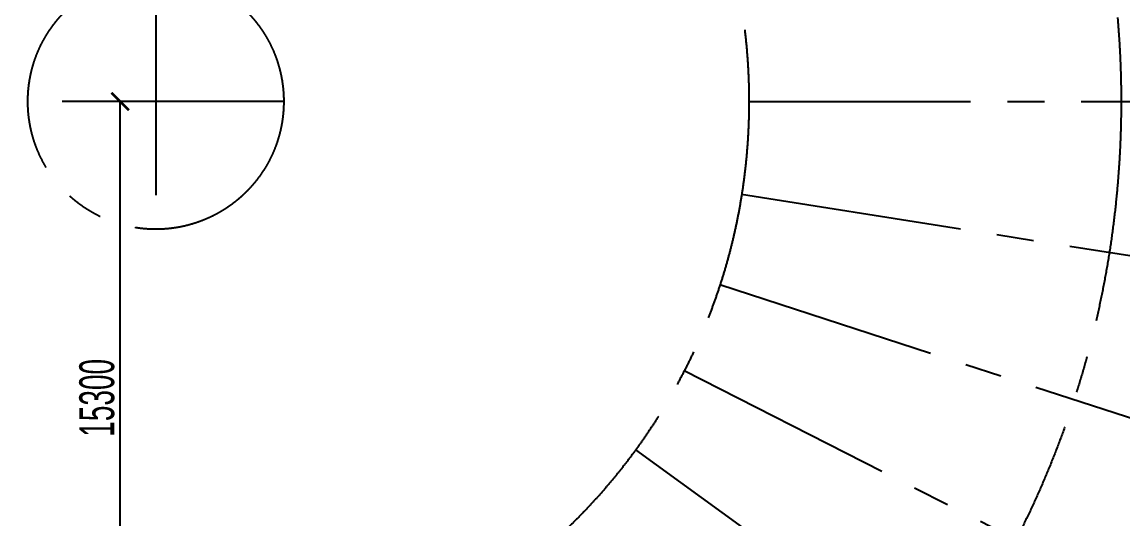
# Model space of a CAD drawing. Extents: x 104132 to 3338343, y -1228862 to 1409848.
# Drawn here: x 1757537 to 1785936, y 79715 to 92544 of the extents above; entities that cross this region are included whole.
import ezdxf

# ---------------------------------------------------------------- set-up
doc = ezdxf.new("R2010")
doc.units = 0
doc.linetypes.add('CENTER', pattern=[50.8, 31.75, -6.35, 6.35, -6.35])
doc.linetypes.add('CENTER2', pattern=[28.575, 19.05, -3.175, 3.175, -3.175])
doc.layers.get('0').update_dxf_attribs({"color": 8})
doc.layers.get('Defpoints').update_dxf_attribs({"color": 8})
for name, color, linetype in [('#幕墙线-平面', 8, 'Continuous'), ('#标注', 8, 'Continuous'), ('#轴线', 8, 'CENTER2'), ('A-ROOF-DRAN', 8, 'Continuous'), ('DOTE', 8, 'CENTER'), ('IEL-FINE', 8, 'Continuous'), ('分水线', 8, 'Continuous'), ('女儿墙', 8, 'Continuous'), ('落水口', 8, 'Continuous')]:
    doc.layers.add(name, color=color, linetype=linetype)
doc.styles.add('JHZX', font='jrs.shx', dxfattribs={"width": 0.6, "bigfont": 'jhz.shx'})
doc.dimstyles.new('JZBZ-300', dxfattribs={"dimscale": 300, "dimtxt": 3, "dimasz": 1.5, "dimexe": 1, "dimexo": 1, "dimgap": 0.5, "dimtad": 1, "dimdec": 0, "dimdsep": 46, "dimtxsty": 'JHZX', "dimblk1": 'ARCHTICK', "dimblk2": 'ARCHTICK', "dimsah": 1, "dimcen": 0, "dimclrd": 1, "dimclre": 1, "dimclrt": 2, "dimadec": 3, "dimazin": 2, "dimtfac": 1, "dimtdec": 0, "dimtix": 1, "dimtmove": 0, "dimatfit": 3, "dimfxl": 1, "dimtolj": 1, "dimlwd": -1, "dimlwe": -1, "dimarcsym": 1})

# ---------------------------------------------------------------- blocks, each defined once
blk = doc.blocks.new('_ARCHTICK')
at = {"color": 0, "linetype": 'ByBlock', "const_width": 0.15}
blk.add_lwpolyline([(-0.5, -0.5), (0.5, 0.5)], dxfattribs=at)
blk = doc.blocks.new('*D52')
at = {"layer": '#标注', "color": 1, "ltscale": 300, "transparency": 16777216}
for p, q in [((571168, -147346), (570251, -147346)), ((570551, -162646), (570551, -147346)), ((571168, -162646), (570251, -162646))]:
    blk.add_line(p, q, dxfattribs=at)
at = {"layer": 'Defpoints', "color": 0, "ltscale": 300, "transparency": 16777216}
for p in [(570551, -147346), (571468, -147346), (571468, -162646)]:
    blk.add_point(p, dxfattribs=at)
at = {"layer": '#标注', "color": 1, "ltscale": 300, "transparency": 16777216, "xscale": 450, "yscale": 450, "zscale": 450}
for p, rotation in [((570551, -147346), 90), ((570551, -162646), 270)]:
    blk.add_blockref('_ARCHTICK', p, dxfattribs=dict(at, rotation=rotation))
at = {"layer": '#标注', "color": 2, "ltscale": 300, "transparency": 16777216, "insert": (569951, -154996), "char_height": 900, "attachment_point": 5, "rotation": 90, "style": 'JHZX'}
blk.add_mtext('\\A1;15300', dxfattribs=at)
blk = doc.blocks.new('*D53')
at = {"layer": '#标注', "color": 1, "ltscale": 300, "transparency": 16777216}
for p, q in [((560830, -214509), (560048, -219447)), ((571468, -215346), (571468, -220346))]:
    blk.add_line(p, q, dxfattribs=at)
blk.add_arc((571468, -147346), 72700, 261, 270, dxfattribs=at)
at = {"layer": 'Defpoints', "color": 0, "ltscale": 300, "transparency": 16777216}
for p in [(571468, -147346), (560877, -214212), (571468, -215046), (563869, -219648)]:
    blk.add_point(p, dxfattribs=at)
at = {"layer": '#标注', "color": 1, "ltscale": 300, "transparency": 16777216, "xscale": 450, "yscale": 450, "zscale": 450}
for p, rotation in [((560095, -219151), 171.0000000000014), ((571468, -220046), 1.598721155460225e-12)]:
    blk.add_blockref('_ARCHTICK', p, dxfattribs=dict(at, rotation=rotation))
at = {"layer": '#标注', "color": 2, "ltscale": 300, "transparency": 16777216, "insert": (565811, -219224), "char_height": 900, "attachment_point": 5, "rotation": 355.5, "style": 'JHZX'}
blk.add_mtext('\\A1;9°', dxfattribs=at)
blk = doc.blocks.new('*D54')
at = {"layer": '#标注', "color": 1, "ltscale": 300, "transparency": 16777216}
for p, q in [((582105, -214509), (582888, -219447)), ((571468, -215346), (571468, -220346))]:
    blk.add_line(p, q, dxfattribs=at)
blk.add_arc((571468, -147346), 72700, 270, 279, dxfattribs=at)
at = {"layer": 'Defpoints', "color": 0, "ltscale": 300, "transparency": 16777216}
for p in [(571468, -147346), (582058, -214212), (571468, -215046), (575273, -219946)]:
    blk.add_point(p, dxfattribs=at)
at = {"layer": '#标注', "color": 1, "ltscale": 300, "transparency": 16777216, "xscale": 450, "yscale": 450, "zscale": 450}
for p, rotation in [((582841, -219151), 8.999999999999728), ((571468, -220046), 179.9999999999998)]:
    blk.add_blockref('_ARCHTICK', p, dxfattribs=dict(at, rotation=rotation))
at = {"layer": '#标注', "color": 2, "ltscale": 300, "transparency": 16777216, "insert": (577125, -219224), "char_height": 900, "attachment_point": 5, "rotation": 4.5, "style": 'JHZX'}
blk.add_mtext('\\A1;9°', dxfattribs=at)
blk = doc.blocks.new('*D55')
at = {"layer": '#标注', "color": 1, "ltscale": 300, "transparency": 16777216}
for p, q in [((592481, -212018), (594026, -216773)), ((582105, -214509), (582888, -219447))]:
    blk.add_line(p, q, dxfattribs=at)
blk.add_arc((571468, -147346), 72700, 279, 288, dxfattribs=at)
at = {"layer": 'Defpoints', "color": 0, "ltscale": 300, "transparency": 16777216}
for p in [(571468, -147346), (592388, -211732), (582058, -214212), (586583, -218457)]:
    blk.add_point(p, dxfattribs=at)
at = {"layer": '#标注', "color": 1, "ltscale": 300, "transparency": 16777216, "xscale": 450, "yscale": 450, "zscale": 450}
for p, rotation in [((593933, -216488), 17.99999999999962), ((582841, -219151), 188.9999999999996)]:
    blk.add_blockref('_ARCHTICK', p, dxfattribs=dict(at, rotation=rotation))
at = {"layer": '#标注', "color": 2, "ltscale": 300, "transparency": 16777216, "insert": (588299, -217454), "char_height": 900, "attachment_point": 5, "rotation": 13.5, "style": 'JHZX'}
blk.add_mtext('\\A1;9°', dxfattribs=at)
blk = doc.blocks.new('*D56')
at = {"layer": '#标注', "color": 1, "ltscale": 300, "transparency": 16777216}
for p, q in [((602339, -207934), (604609, -212389)), ((592481, -212018), (594026, -216773))]:
    blk.add_line(p, q, dxfattribs=at)
blk.add_arc((571468, -147346), 72700, 288, 297, dxfattribs=at)
at = {"layer": 'Defpoints', "color": 0, "ltscale": 300, "transparency": 16777216}
for p in [(571468, -147346), (602203, -207667), (592388, -211732), (597521, -215217)]:
    blk.add_point(p, dxfattribs=at)
at = {"layer": '#标注', "color": 1, "ltscale": 300, "transparency": 16777216, "xscale": 450, "yscale": 450, "zscale": 450}
for p, rotation in [((604473, -212122), 27.00000000000006), ((593933, -216488), 198.0000000000004)]:
    blk.add_blockref('_ARCHTICK', p, dxfattribs=dict(at, rotation=rotation))
at = {"layer": '#标注', "color": 2, "ltscale": 300, "transparency": 16777216, "insert": (599059, -213958), "char_height": 900, "attachment_point": 5, "rotation": 22.5, "style": 'JHZX'}
blk.add_mtext('\\A1;9°', dxfattribs=at)
blk = doc.blocks.new('*D8')
at = {"layer": '#标注', "color": 1, "ltscale": 300, "transparency": 16777216}
for p, q in [((611437, -202359), (614376, -206404)), ((602339, -207934), (604609, -212389))]:
    blk.add_line(p, q, dxfattribs=at)
blk.add_arc((571468, -147346), 72700, 297, 306, dxfattribs=at)
at = {"layer": 'Defpoints', "color": 0, "ltscale": 300, "transparency": 16777216}
for p in [(571468, -147346), (611261, -202116), (602203, -207667), (607818, -210306)]:
    blk.add_point(p, dxfattribs=at)
at = {"layer": '#标注', "color": 1, "ltscale": 300, "transparency": 16777216, "xscale": 450, "yscale": 450, "zscale": 450}
for p, rotation in [((614200, -206161), 36.00000000000011), ((604473, -212122), 206.9999999999999)]:
    blk.add_blockref('_ARCHTICK', p, dxfattribs=dict(at, rotation=rotation))
at = {"layer": '#标注', "color": 2, "ltscale": 300, "transparency": 16777216, "insert": (609140, -208821), "char_height": 900, "attachment_point": 5, "rotation": 31.5, "style": 'JHZX'}
blk.add_mtext('\\A1;9°', dxfattribs=at)
blk = doc.blocks.new('*D9')
at = {"layer": '#标注', "color": 1, "ltscale": 300, "transparency": 16777216}
for p, q in [((619551, -195429), (623087, -198965)), ((611437, -202359), (614376, -206404))]:
    blk.add_line(p, q, dxfattribs=at)
blk.add_arc((571468, -147346), 72700, 306, 315, dxfattribs=at)
at = {"layer": 'Defpoints', "color": 0, "ltscale": 300, "transparency": 16777216}
for p in [(571468, -147346), (619339, -195217), (611261, -202116), (617219, -203844)]:
    blk.add_point(p, dxfattribs=at)
at = {"layer": '#标注', "color": 1, "ltscale": 300, "transparency": 16777216, "xscale": 450, "yscale": 450, "zscale": 450}
for p, rotation in [((622875, -198753), 45.0000000000004), ((614200, -206161), 216.0000000000004)]:
    blk.add_blockref('_ARCHTICK', p, dxfattribs=dict(at, rotation=rotation))
at = {"layer": '#标注', "color": 2, "ltscale": 300, "transparency": 16777216, "insert": (618293, -202171), "char_height": 900, "attachment_point": 5, "rotation": 40.5, "style": 'JHZX'}
blk.add_mtext('\\A1;9°', dxfattribs=at)
blk = doc.blocks.new('*D10')
at = {"layer": '#标注', "color": 1, "ltscale": 300, "transparency": 16777216}
for p, q in [((626481, -187315), (630526, -190254)), ((619551, -195429), (623087, -198965))]:
    blk.add_line(p, q, dxfattribs=at)
blk.add_arc((571468, -147346), 72700, 315, 324, dxfattribs=at)
at = {"layer": 'Defpoints', "color": 0, "ltscale": 300, "transparency": 16777216}
for p in [(571468, -147346), (626238, -187139), (619339, -195217), (625494, -195992)]:
    blk.add_point(p, dxfattribs=at)
at = {"layer": '#标注', "color": 1, "ltscale": 300, "transparency": 16777216, "xscale": 450, "yscale": 450, "zscale": 450}
for p, rotation in [((630283, -190078), 53.99999999999972), ((622875, -198753), 224.9999999999996)]:
    blk.add_blockref('_ARCHTICK', p, dxfattribs=dict(at, rotation=rotation))
at = {"layer": '#标注', "color": 2, "ltscale": 300, "transparency": 16777216, "insert": (626293, -194171), "char_height": 900, "attachment_point": 5, "rotation": 49.5, "style": 'JHZX'}
blk.add_mtext('\\A1;9°', dxfattribs=at)
blk = doc.blocks.new('*D11')
at = {"layer": '#标注', "color": 1, "ltscale": 300, "transparency": 16777216}
for p, q in [((632056, -178217), (636511, -180487)), ((626481, -187315), (630526, -190254))]:
    blk.add_line(p, q, dxfattribs=at)
blk.add_arc((571468, -147346), 72700, 324, 333, dxfattribs=at)
at = {"layer": 'Defpoints', "color": 0, "ltscale": 300, "transparency": 16777216}
for p in [(571468, -147346), (631789, -178081), (626238, -187139), (632439, -186941)]:
    blk.add_point(p, dxfattribs=at)
at = {"layer": '#标注', "color": 1, "ltscale": 300, "transparency": 16777216, "xscale": 450, "yscale": 450, "zscale": 450}
for p, rotation in [((636244, -180351), 63.00000000000026), ((630283, -190078), 234.0000000000001)]:
    blk.add_blockref('_ARCHTICK', p, dxfattribs=dict(at, rotation=rotation))
at = {"layer": '#标注', "color": 2, "ltscale": 300, "transparency": 16777216, "insert": (632943, -185018), "char_height": 900, "attachment_point": 5, "rotation": 58.5, "style": 'JHZX'}
blk.add_mtext('\\A1;9°', dxfattribs=at)
blk = doc.blocks.new('*D12')
at = {"layer": '#标注', "color": 1, "ltscale": 300, "transparency": 16777216}
for p, q in [((636140, -168359), (640895, -169904)), ((632056, -178217), (636511, -180487))]:
    blk.add_line(p, q, dxfattribs=at)
blk.add_arc((571468, -147346), 72700, 333, 342, dxfattribs=at)
at = {"layer": 'Defpoints', "color": 0, "ltscale": 300, "transparency": 16777216}
for p in [(571468, -147346), (635854, -168266), (637883, -176916), (631789, -178081)]:
    blk.add_point(p, dxfattribs=at)
at = {"layer": '#标注', "color": 1, "ltscale": 300, "transparency": 16777216, "xscale": 450, "yscale": 450, "zscale": 450}
for p, rotation in [((640610, -169811), 72.00000000000054), ((636244, -180351), 243.0000000000004)]:
    blk.add_blockref('_ARCHTICK', p, dxfattribs=dict(at, rotation=rotation))
at = {"layer": '#标注', "color": 2, "ltscale": 300, "transparency": 16777216, "insert": (638080, -174937), "char_height": 900, "attachment_point": 5, "rotation": 67.5, "style": 'JHZX'}
blk.add_mtext('\\A1;9°', dxfattribs=at)
blk = doc.blocks.new('*D13')
at = {"layer": '#标注', "color": 1, "ltscale": 300, "transparency": 16777216}
for p, q in [((638631, -157983), (643569, -158766)), ((636140, -168359), (640895, -169904))]:
    blk.add_line(p, q, dxfattribs=at)
blk.add_arc((571468, -147346), 72700, 342, 351, dxfattribs=at)
at = {"layer": 'Defpoints', "color": 0, "ltscale": 300, "transparency": 16777216}
for p in [(571468, -147346), (638334, -157937), (641691, -166162), (635854, -168266)]:
    blk.add_point(p, dxfattribs=at)
at = {"layer": '#标注', "color": 1, "ltscale": 300, "transparency": 16777216, "xscale": 450, "yscale": 450, "zscale": 450}
for p, rotation in [((643273, -158719), 81.00000000000004), ((640610, -169811), 252.0000000000002)]:
    blk.add_blockref('_ARCHTICK', p, dxfattribs=dict(at, rotation=rotation))
at = {"layer": '#标注', "color": 2, "ltscale": 300, "transparency": 16777216, "insert": (641576, -164177), "char_height": 900, "attachment_point": 5, "rotation": 76.5, "style": 'JHZX'}
blk.add_mtext('\\A1;9°', dxfattribs=at)
blk = doc.blocks.new('*D14')
at = {"layer": '#标注', "color": 1, "ltscale": 300, "transparency": 16777216}
for p, q in [((639468, -147346), (644468, -147346)), ((638631, -157983), (643569, -158766))]:
    blk.add_line(p, q, dxfattribs=at)
blk.add_arc((571468, -147346), 72700, 351, 0, dxfattribs=at)
at = {"layer": 'Defpoints', "color": 0, "ltscale": 300, "transparency": 16777216}
for p in [(571468, -147346), (639168, -147346), (643770, -154945), (638334, -157937)]:
    blk.add_point(p, dxfattribs=at)
at = {"layer": '#标注', "color": 1, "ltscale": 300, "transparency": 16777216, "xscale": 450, "yscale": 450, "zscale": 450}
for p, rotation in [((644168, -147346), 90), ((643273, -158719), 261.0000000000002)]:
    blk.add_blockref('_ARCHTICK', p, dxfattribs=dict(at, rotation=rotation))
at = {"layer": '#标注', "color": 2, "ltscale": 300, "transparency": 16777216, "insert": (643346, -153003), "char_height": 900, "attachment_point": 5, "rotation": 85.5, "style": 'JHZX'}
blk.add_mtext('\\A1;9°', dxfattribs=at)
blk = doc.blocks.new('*D15')
at = {"layer": '#标注', "color": 1, "ltscale": 300, "transparency": 16777216}
for p, q in [((638631, -136708), (643569, -135926)), ((639468, -147346), (644468, -147346))]:
    blk.add_line(p, q, dxfattribs=at)
blk.add_arc((571468, -147346), 72700, 360, 9, dxfattribs=at)
at = {"layer": 'Defpoints', "color": 0, "ltscale": 300, "transparency": 16777216}
for p in [(638334, -136755), (644068, -143541), (571468, -147346), (639168, -147346)]:
    blk.add_point(p, dxfattribs=at)
at = {"layer": '#标注', "color": 1, "ltscale": 300, "transparency": 16777216, "xscale": 450, "yscale": 450, "zscale": 450}
for p, rotation in [((643273, -135973), 99.00000000000026), ((644168, -147346), 269.9999999999998)]:
    blk.add_blockref('_ARCHTICK', p, dxfattribs=dict(at, rotation=rotation))
at = {"layer": '#标注', "color": 2, "ltscale": 300, "transparency": 16777216, "insert": (644542, -141595), "char_height": 900, "attachment_point": 5, "rotation": 274.5, "style": 'JHZX'}
blk.add_mtext('\\A1;9°', dxfattribs=at)
blk = doc.blocks.new('*D16')
at = {"layer": '#标注', "color": 1, "ltscale": 300, "transparency": 16777216}
for p, q in [((636140, -126333), (640895, -124788)), ((638631, -136708), (643569, -135926))]:
    blk.add_line(p, q, dxfattribs=at)
blk.add_arc((571468, -147346), 72700, 9, 18, dxfattribs=at)
at = {"layer": 'Defpoints', "color": 0, "ltscale": 300, "transparency": 16777216}
for p in [(635854, -126425), (642579, -132231), (638334, -136755), (571468, -147346)]:
    blk.add_point(p, dxfattribs=at)
at = {"layer": '#标注', "color": 1, "ltscale": 300, "transparency": 16777216, "xscale": 450, "yscale": 450, "zscale": 450}
for p, rotation in [((640610, -124880), 108.0000000000008), ((643273, -135973), 279.0000000000009)]:
    blk.add_blockref('_ARCHTICK', p, dxfattribs=dict(at, rotation=rotation))
at = {"layer": '#标注', "color": 2, "ltscale": 300, "transparency": 16777216, "insert": (642743, -130234), "char_height": 900, "attachment_point": 5, "rotation": 283.5, "style": 'JHZX'}
blk.add_mtext('\\A1;9°', dxfattribs=at)
blk = doc.blocks.new('*D17')
at = {"layer": '#标注', "color": 1, "ltscale": 300, "transparency": 16777216}
for p, q in [((632056, -116475), (636511, -114205)), ((636140, -126333), (640895, -124788))]:
    blk.add_line(p, q, dxfattribs=at)
blk.add_arc((571468, -147346), 72700, 18, 27, dxfattribs=at)
at = {"layer": 'Defpoints', "color": 0, "ltscale": 300, "transparency": 16777216}
for p in [(631789, -116611), (639339, -121293), (635854, -126425), (571468, -147346)]:
    blk.add_point(p, dxfattribs=at)
at = {"layer": '#标注', "color": 1, "ltscale": 300, "transparency": 16777216, "xscale": 450, "yscale": 450, "zscale": 450}
for p, rotation in [((636244, -114341), 117.0000000000009), ((640610, -124880), 288.0000000000002)]:
    blk.add_blockref('_ARCHTICK', p, dxfattribs=dict(at, rotation=rotation))
at = {"layer": '#标注', "color": 2, "ltscale": 300, "transparency": 16777216, "insert": (639188, -119295), "char_height": 900, "attachment_point": 5, "rotation": 292.5, "style": 'JHZX'}
blk.add_mtext('\\A1;9°', dxfattribs=at)
blk = doc.blocks.new('*D18')
at = {"layer": '#标注', "color": 1, "ltscale": 300, "transparency": 16777216}
for p, q in [((626481, -107376), (630526, -104438)), ((632056, -116475), (636511, -114205))]:
    blk.add_line(p, q, dxfattribs=at)
blk.add_arc((571468, -147346), 72700, 27, 36, dxfattribs=at)
at = {"layer": 'Defpoints', "color": 0, "ltscale": 300, "transparency": 16777216}
for p in [(626238, -107553), (634428, -110996), (631789, -116611), (571468, -147346)]:
    blk.add_point(p, dxfattribs=at)
at = {"layer": '#标注', "color": 1, "ltscale": 300, "transparency": 16777216, "xscale": 450, "yscale": 450, "zscale": 450}
for p, rotation in [((630283, -104614), 126.000000000001), ((636244, -114341), 297.0000000000011)]:
    blk.add_blockref('_ARCHTICK', p, dxfattribs=dict(at, rotation=rotation))
at = {"layer": '#标注', "color": 2, "ltscale": 300, "transparency": 16777216, "insert": (633966, -109047), "char_height": 900, "attachment_point": 5, "rotation": 301.5, "style": 'JHZX'}
blk.add_mtext('\\A1;9°', dxfattribs=at)
blk = doc.blocks.new('*D19')
at = {"layer": '#标注', "color": 1, "ltscale": 300, "transparency": 16777216}
for p, q in [((619551, -99263), (623087, -95727)), ((626481, -107376), (630526, -104438))]:
    blk.add_line(p, q, dxfattribs=at)
blk.add_arc((571468, -147346), 72700, 36, 45, dxfattribs=at)
at = {"layer": 'Defpoints', "color": 0, "ltscale": 300, "transparency": 16777216}
for p in [(619339, -99475), (627966, -101594), (626238, -107553), (571468, -147346)]:
    blk.add_point(p, dxfattribs=at)
at = {"layer": '#标注', "color": 1, "ltscale": 300, "transparency": 16777216, "xscale": 450, "yscale": 450, "zscale": 450}
for p, rotation in [((622875, -95939), 135.0000000000003), ((630283, -104614), 306.0000000000009)]:
    blk.add_blockref('_ARCHTICK', p, dxfattribs=dict(at, rotation=rotation))
at = {"layer": '#标注', "color": 2, "ltscale": 300, "transparency": 16777216, "insert": (627206, -99741), "char_height": 900, "attachment_point": 5, "rotation": 310.5, "style": 'JHZX'}
blk.add_mtext('\\A1;9°', dxfattribs=at)
blk = doc.blocks.new('*D20')
at = {"layer": '#标注', "color": 1, "ltscale": 300, "transparency": 16777216}
for p, q in [((611437, -92333), (614376, -88288)), ((619551, -99263), (623087, -95727))]:
    blk.add_line(p, q, dxfattribs=at)
blk.add_arc((571468, -147346), 72700, 45, 54, dxfattribs=at)
at = {"layer": 'Defpoints', "color": 0, "ltscale": 300, "transparency": 16777216}
for p in [(611261, -92575), (620114, -93319), (619339, -99475), (571468, -147346)]:
    blk.add_point(p, dxfattribs=at)
at = {"layer": '#标注', "color": 1, "ltscale": 300, "transparency": 16777216, "xscale": 450, "yscale": 450, "zscale": 450}
for p, rotation in [((614200, -88530), 144.0000000000002), ((622875, -95939), 315.0000000000001)]:
    blk.add_blockref('_ARCHTICK', p, dxfattribs=dict(at, rotation=rotation))
at = {"layer": '#标注', "color": 2, "ltscale": 300, "transparency": 16777216, "insert": (619072, -91608), "char_height": 900, "attachment_point": 5, "rotation": 319.5, "style": 'JHZX'}
blk.add_mtext('\\A1;9°', dxfattribs=at)
blk = doc.blocks.new('*D21')
at = {"layer": '#标注', "color": 1, "ltscale": 300, "transparency": 16777216}
for p, q in [((602339, -86757), (604609, -82302)), ((611437, -92333), (614376, -88288))]:
    blk.add_line(p, q, dxfattribs=at)
blk.add_arc((571468, -147346), 72700, 54, 63, dxfattribs=at)
at = {"layer": 'Defpoints', "color": 0, "ltscale": 300, "transparency": 16777216}
for p in [(611063, -86375), (602203, -87025), (611261, -92575), (571468, -147346)]:
    blk.add_point(p, dxfattribs=at)
at = {"layer": '#标注', "color": 1, "ltscale": 300, "transparency": 16777216, "xscale": 450, "yscale": 450, "zscale": 450}
for p, rotation in [((604473, -82570), 153.000000000001), ((614200, -88530), 324.0000000000002)]:
    blk.add_blockref('_ARCHTICK', p, dxfattribs=dict(at, rotation=rotation))
at = {"layer": '#标注', "color": 2, "ltscale": 300, "transparency": 16777216, "insert": (609767, -84847), "char_height": 900, "attachment_point": 5, "rotation": 328.5, "style": 'JHZX'}
blk.add_mtext('\\A1;9°', dxfattribs=at)
blk = doc.blocks.new('*D22')
at = {"layer": '#标注', "color": 1, "ltscale": 300, "transparency": 16777216}
for p, q in [((592481, -82674), (594026, -77919)), ((602339, -86757), (604609, -82302))]:
    blk.add_line(p, q, dxfattribs=at)
blk.add_arc((571468, -147346), 72700, 63, 72, dxfattribs=at)
at = {"layer": 'Defpoints', "color": 0, "ltscale": 300, "transparency": 16777216}
for p in [(601038, -80931), (592388, -82959), (602203, -87025), (571468, -147346)]:
    blk.add_point(p, dxfattribs=at)
at = {"layer": '#标注', "color": 1, "ltscale": 300, "transparency": 16777216, "xscale": 450, "yscale": 450, "zscale": 450}
for p, rotation in [((593933, -78204), 162.0000000000006), ((604473, -82570), 333.0000000000013)]:
    blk.add_blockref('_ARCHTICK', p, dxfattribs=dict(at, rotation=rotation))
at = {"layer": '#标注', "color": 2, "ltscale": 300, "transparency": 16777216, "insert": (599519, -79626), "char_height": 900, "attachment_point": 5, "rotation": 337.5, "style": 'JHZX'}
blk.add_mtext('\\A1;9°', dxfattribs=at)
blk = doc.blocks.new('*D23')
at = {"layer": '#标注', "color": 1, "ltscale": 300, "transparency": 16777216}
for p, q in [((582105, -80183), (582888, -75245)), ((592481, -82674), (594026, -77919))]:
    blk.add_line(p, q, dxfattribs=at)
blk.add_arc((571468, -147346), 72700, 72, 81, dxfattribs=at)
at = {"layer": 'Defpoints', "color": 0, "ltscale": 300, "transparency": 16777216}
for p in [(590284, -77123), (582058, -80479), (592388, -82959), (571468, -147346)]:
    blk.add_point(p, dxfattribs=at)
at = {"layer": '#标注', "color": 1, "ltscale": 300, "transparency": 16777216, "xscale": 450, "yscale": 450, "zscale": 450}
for p, rotation in [((582841, -75541), 171.0000000000014), ((593933, -78204), 342.0000000000006)]:
    blk.add_blockref('_ARCHTICK', p, dxfattribs=dict(at, rotation=rotation))
at = {"layer": '#标注', "color": 2, "ltscale": 300, "transparency": 16777216, "insert": (588579, -76071), "char_height": 900, "attachment_point": 5, "rotation": 346.5, "style": 'JHZX'}
blk.add_mtext('\\A1;9°', dxfattribs=at)
blk = doc.blocks.new('*D24')
at = {"layer": '#标注', "color": 1, "ltscale": 300, "transparency": 16777216}
for p, q in [((571468, -79346), (571468, -74346)), ((582105, -80183), (582888, -75245))]:
    blk.add_line(p, q, dxfattribs=at)
blk.add_arc((571468, -147346), 72700, 81, 90, dxfattribs=at)
at = {"layer": 'Defpoints', "color": 0, "ltscale": 300, "transparency": 16777216}
for p in [(579067, -75044), (571468, -79646), (582058, -80479), (571468, -147346)]:
    blk.add_point(p, dxfattribs=at)
at = {"layer": '#标注', "color": 1, "ltscale": 300, "transparency": 16777216, "xscale": 450, "yscale": 450, "zscale": 450}
for p, rotation in [((571468, -74646), 180.0000000000006), ((582841, -75541), 351.0000000000015)]:
    blk.add_blockref('_ARCHTICK', p, dxfattribs=dict(at, rotation=rotation))
at = {"layer": '#标注', "color": 2, "ltscale": 300, "transparency": 16777216, "insert": (577219, -74272), "char_height": 900, "attachment_point": 5, "rotation": 355.5, "style": 'JHZX'}
blk.add_mtext('\\A1;9°', dxfattribs=at)
blk = doc.blocks.new('*D25')
at = {"layer": '#标注', "color": 1, "ltscale": 300, "transparency": 16777216}
for p, q in [((571468, -79346), (571468, -74346)), ((560830, -80183), (560048, -75245))]:
    blk.add_line(p, q, dxfattribs=at)
blk.add_arc((571468, -147346), 72700, 90, 99, dxfattribs=at)
at = {"layer": 'Defpoints', "color": 0, "ltscale": 300, "transparency": 16777216}
for p in [(567663, -74746), (571468, -79646), (560877, -80479), (571468, -147346)]:
    blk.add_point(p, dxfattribs=at)
at = {"layer": '#标注', "color": 1, "ltscale": 300, "transparency": 16777216, "xscale": 450, "yscale": 450, "zscale": 450}
blk.add_blockref('_ARCHTICK', (571468, -74646), dxfattribs=at)
at = {"layer": '#标注', "color": 1, "ltscale": 300, "transparency": 16777216, "xscale": 450, "yscale": 450, "zscale": 450, "rotation": 189}
blk.add_blockref('_ARCHTICK', (560095, -75541), dxfattribs=at)
at = {"layer": '#标注', "color": 2, "ltscale": 300, "transparency": 16777216, "insert": (565717, -74272), "char_height": 900, "attachment_point": 5, "rotation": 4.5, "style": 'JHZX'}
blk.add_mtext('\\A1;9°', dxfattribs=at)
blk = doc.blocks.new('*D26')
at = {"layer": '#标注', "color": 1, "ltscale": 300, "transparency": 16777216}
for p, q in [((560830, -80183), (560048, -75245)), ((550455, -82674), (548910, -77919))]:
    blk.add_line(p, q, dxfattribs=at)
blk.add_arc((571468, -147346), 72700, 99, 108, dxfattribs=at)
at = {"layer": 'Defpoints', "color": 0, "ltscale": 300, "transparency": 16777216}
for p in [(556353, -76235), (560877, -80479), (550547, -82959), (571468, -147346)]:
    blk.add_point(p, dxfattribs=at)
at = {"layer": '#标注', "color": 1, "ltscale": 300, "transparency": 16777216, "xscale": 450, "yscale": 450, "zscale": 450}
for p, rotation in [((560095, -75541), 8.999999999999936), ((549002, -78204), 198.0000000000012)]:
    blk.add_blockref('_ARCHTICK', p, dxfattribs=dict(at, rotation=rotation))
at = {"layer": '#标注', "color": 2, "ltscale": 300, "transparency": 16777216, "insert": (554356, -76071), "char_height": 900, "attachment_point": 5, "rotation": 13.5, "style": 'JHZX'}
blk.add_mtext('\\A1;9°', dxfattribs=at)
blk = doc.blocks.new('*D27')
at = {"layer": '#标注', "color": 1, "ltscale": 300, "transparency": 16777216}
for p, q in [((550455, -82674), (548910, -77919)), ((540597, -86757), (538327, -82302))]:
    blk.add_line(p, q, dxfattribs=at)
blk.add_arc((571468, -147346), 72700, 108, 117, dxfattribs=at)
at = {"layer": 'Defpoints', "color": 0, "ltscale": 300, "transparency": 16777216}
for p in [(545415, -79475), (550547, -82959), (540733, -87025), (571468, -147346)]:
    blk.add_point(p, dxfattribs=at)
at = {"layer": '#标注', "color": 1, "ltscale": 300, "transparency": 16777216, "xscale": 450, "yscale": 450, "zscale": 450}
for p, rotation in [((549002, -78204), 18.0000000000014), ((538463, -82570), 207.0000000000022)]:
    blk.add_blockref('_ARCHTICK', p, dxfattribs=dict(at, rotation=rotation))
at = {"layer": '#标注', "color": 2, "ltscale": 300, "transparency": 16777216, "insert": (543417, -79626), "char_height": 900, "attachment_point": 5, "rotation": 22.5, "style": 'JHZX'}
blk.add_mtext('\\A1;9°', dxfattribs=at)
blk = doc.blocks.new('*D28')
at = {"layer": '#标注', "color": 1, "ltscale": 300, "transparency": 16777216}
for p, q in [((540597, -86757), (538327, -82302)), ((531498, -92333), (528560, -88288))]:
    blk.add_line(p, q, dxfattribs=at)
blk.add_arc((571468, -147346), 72700, 117, 126, dxfattribs=at)
at = {"layer": 'Defpoints', "color": 0, "ltscale": 300, "transparency": 16777216}
for p in [(535118, -84386), (540733, -87025), (531675, -92575), (571468, -147346)]:
    blk.add_point(p, dxfattribs=at)
at = {"layer": '#标注', "color": 1, "ltscale": 300, "transparency": 16777216, "xscale": 450, "yscale": 450, "zscale": 450}
for p, rotation in [((538463, -82570), 27.00000000000201), ((528736, -88530), 215.9999999999994)]:
    blk.add_blockref('_ARCHTICK', p, dxfattribs=dict(at, rotation=rotation))
at = {"layer": '#标注', "color": 2, "ltscale": 300, "transparency": 16777216, "insert": (533169, -84847), "char_height": 900, "attachment_point": 5, "rotation": 31.5, "style": 'JHZX'}
blk.add_mtext('\\A1;9°', dxfattribs=at)
blk = doc.blocks.new('*D29')
at = {"layer": '#标注', "color": 1, "ltscale": 300, "transparency": 16777216}
for p, q in [((531498, -92333), (528560, -88288)), ((523385, -99263), (519849, -95727))]:
    blk.add_line(p, q, dxfattribs=at)
blk.add_arc((571468, -147346), 72700, 126, 135, dxfattribs=at)
at = {"layer": 'Defpoints', "color": 0, "ltscale": 300, "transparency": 16777216}
for p in [(525716, -90847), (531675, -92575), (523597, -99475), (571468, -147346)]:
    blk.add_point(p, dxfattribs=at)
at = {"layer": '#标注', "color": 1, "ltscale": 300, "transparency": 16777216, "xscale": 450, "yscale": 450, "zscale": 450}
for p, rotation in [((528736, -88530), 35.99999999999944), ((520061, -95939), 224.9999999999997)]:
    blk.add_blockref('_ARCHTICK', p, dxfattribs=dict(at, rotation=rotation))
at = {"layer": '#标注', "color": 2, "ltscale": 300, "transparency": 16777216, "insert": (523863, -91608), "char_height": 900, "attachment_point": 5, "rotation": 40.5, "style": 'JHZX'}
blk.add_mtext('\\A1;9°', dxfattribs=at)
blk = doc.blocks.new('*D30')
at = {"layer": '#标注', "color": 1, "ltscale": 300, "transparency": 16777216}
for p, q in [((523385, -99263), (519849, -95727)), ((516455, -107376), (512410, -104438))]:
    blk.add_line(p, q, dxfattribs=at)
blk.add_arc((571468, -147346), 72700, 135, 144, dxfattribs=at)
at = {"layer": 'Defpoints', "color": 0, "ltscale": 300, "transparency": 16777216}
for p in [(517441, -98700), (523597, -99475), (516697, -107553), (571468, -147346)]:
    blk.add_point(p, dxfattribs=at)
at = {"layer": '#标注', "color": 1, "ltscale": 300, "transparency": 16777216, "xscale": 450, "yscale": 450, "zscale": 450}
for p, rotation in [((520061, -95939), 44.99999999999975), ((512652, -104614), 233.9999999999976)]:
    blk.add_blockref('_ARCHTICK', p, dxfattribs=dict(at, rotation=rotation))
at = {"layer": '#标注', "color": 2, "ltscale": 300, "transparency": 16777216, "insert": (515730, -99741), "char_height": 900, "attachment_point": 5, "rotation": 49.5, "style": 'JHZX'}
blk.add_mtext('\\A1;9°', dxfattribs=at)
blk = doc.blocks.new('*D31')
at = {"layer": '#标注', "color": 1, "ltscale": 300, "transparency": 16777216}
for p, q in [((516455, -107376), (512410, -104438)), ((510879, -116475), (506424, -114205))]:
    blk.add_line(p, q, dxfattribs=at)
blk.add_arc((571468, -147346), 72700, 144, 153, dxfattribs=at)
at = {"layer": 'Defpoints', "color": 0, "ltscale": 300, "transparency": 16777216}
for p in [(516697, -107553), (510497, -107751), (511147, -116611), (571468, -147346)]:
    blk.add_point(p, dxfattribs=at)
at = {"layer": '#标注', "color": 1, "ltscale": 300, "transparency": 16777216, "xscale": 450, "yscale": 450, "zscale": 450}
for p, rotation in [((512652, -104614), 53.9999999999973), ((506692, -114341), 242.9999999999993)]:
    blk.add_blockref('_ARCHTICK', p, dxfattribs=dict(at, rotation=rotation))
at = {"layer": '#标注', "color": 2, "ltscale": 300, "transparency": 16777216, "insert": (508969, -109047), "char_height": 900, "attachment_point": 5, "rotation": 58.5, "style": 'JHZX'}
blk.add_mtext('\\A1;9°', dxfattribs=at)
blk = doc.blocks.new('*D32')
at = {"layer": '#标注', "color": 1, "ltscale": 300, "transparency": 16777216}
for p, q in [((510879, -116475), (506424, -114205)), ((506796, -126333), (502041, -124788))]:
    blk.add_line(p, q, dxfattribs=at)
blk.add_arc((571468, -147346), 72700, 153, 162, dxfattribs=at)
at = {"layer": 'Defpoints', "color": 0, "ltscale": 300, "transparency": 16777216}
for p in [(511147, -116611), (505053, -117776), (507081, -126425), (571468, -147346)]:
    blk.add_point(p, dxfattribs=at)
at = {"layer": '#标注', "color": 1, "ltscale": 300, "transparency": 16777216, "xscale": 450, "yscale": 450, "zscale": 450}
for p, rotation in [((506692, -114341), 62.99999999999964), ((502326, -124880), 251.9999999999995)]:
    blk.add_blockref('_ARCHTICK', p, dxfattribs=dict(at, rotation=rotation))
at = {"layer": '#标注', "color": 2, "ltscale": 300, "transparency": 16777216, "insert": (503747, -119295), "char_height": 900, "attachment_point": 5, "rotation": 67.5, "style": 'JHZX'}
blk.add_mtext('\\A1;9°', dxfattribs=at)
blk = doc.blocks.new('*D33')
at = {"layer": '#标注', "color": 1, "ltscale": 300, "transparency": 16777216}
for p, q in [((506796, -126333), (502041, -124788)), ((504305, -136708), (499367, -135926))]:
    blk.add_line(p, q, dxfattribs=at)
blk.add_arc((571468, -147346), 72700, 162, 171, dxfattribs=at)
at = {"layer": 'Defpoints', "color": 0, "ltscale": 300, "transparency": 16777216}
for p in [(507081, -126425), (501245, -128530), (504601, -136755), (571468, -147346)]:
    blk.add_point(p, dxfattribs=at)
at = {"layer": '#标注', "color": 1, "ltscale": 300, "transparency": 16777216, "xscale": 450, "yscale": 450, "zscale": 450}
for p, rotation in [((502326, -124880), 71.99999999999929), ((499663, -135973), 261.0000000000004)]:
    blk.add_blockref('_ARCHTICK', p, dxfattribs=dict(at, rotation=rotation))
at = {"layer": '#标注', "color": 2, "ltscale": 300, "transparency": 16777216, "insert": (500193, -130234), "char_height": 900, "attachment_point": 5, "rotation": 76.5, "style": 'JHZX'}
blk.add_mtext('\\A1;9°', dxfattribs=at)
blk = doc.blocks.new('*D34')
at = {"layer": '#标注', "color": 1, "ltscale": 300, "transparency": 16777216}
for p, q in [((504305, -136708), (499367, -135926)), ((503468, -147346), (498468, -147346))]:
    blk.add_line(p, q, dxfattribs=at)
blk.add_arc((571468, -147346), 72700, 171, 180, dxfattribs=at)
at = {"layer": 'Defpoints', "color": 0, "ltscale": 300, "transparency": 16777216}
for p in [(504601, -136755), (499166, -139747), (503768, -147346), (571468, -147346)]:
    blk.add_point(p, dxfattribs=at)
at = {"layer": '#标注', "color": 1, "ltscale": 300, "transparency": 16777216, "xscale": 450, "yscale": 450, "zscale": 450}
for p, rotation in [((499663, -135973), 81.00000000000038), ((498768, -147346), 270.0000000000004)]:
    blk.add_blockref('_ARCHTICK', p, dxfattribs=dict(at, rotation=rotation))
at = {"layer": '#标注', "color": 2, "ltscale": 300, "transparency": 16777216, "insert": (498394, -141595), "char_height": 900, "attachment_point": 5, "rotation": 85.5, "style": 'JHZX'}
blk.add_mtext('\\A1;9°', dxfattribs=at)
blk = doc.blocks.new('*D35')
at = {"layer": '#标注', "color": 1, "ltscale": 300, "transparency": 16777216}
for p, q in [((503468, -147346), (498468, -147346)), ((504305, -157983), (499367, -158766))]:
    blk.add_line(p, q, dxfattribs=at)
blk.add_arc((571468, -147346), 72700, 180, 189, dxfattribs=at)
at = {"layer": 'Defpoints', "color": 0, "ltscale": 300, "transparency": 16777216}
for p in [(503768, -147346), (571468, -147346), (498867, -151151), (504601, -157937)]:
    blk.add_point(p, dxfattribs=at)
at = {"layer": '#标注', "color": 1, "ltscale": 300, "transparency": 16777216, "xscale": 450, "yscale": 450, "zscale": 450}
for p, rotation in [((498768, -147346), 90.00000000000037), ((499663, -158719), 279.0000000000001)]:
    blk.add_blockref('_ARCHTICK', p, dxfattribs=dict(at, rotation=rotation))
at = {"layer": '#标注', "color": 2, "ltscale": 300, "transparency": 16777216, "insert": (499590, -153003), "char_height": 900, "attachment_point": 5, "rotation": 274.5, "style": 'JHZX'}
blk.add_mtext('\\A1;9°', dxfattribs=at)
blk = doc.blocks.new('*D36')
at = {"layer": '#标注', "color": 1, "ltscale": 300, "transparency": 16777216}
for p, q in [((504305, -157983), (499367, -158766)), ((506796, -168359), (502041, -169904))]:
    blk.add_line(p, q, dxfattribs=at)
blk.add_arc((571468, -147346), 72700, 189, 198, dxfattribs=at)
at = {"layer": 'Defpoints', "color": 0, "ltscale": 300, "transparency": 16777216}
for p in [(571468, -147346), (504601, -157937), (500357, -162461), (507081, -168266)]:
    blk.add_point(p, dxfattribs=at)
at = {"layer": '#标注', "color": 1, "ltscale": 300, "transparency": 16777216, "xscale": 450, "yscale": 450, "zscale": 450}
for p, rotation in [((499663, -158719), 98.99999999999973), ((502326, -169811), 287.9999999999989)]:
    blk.add_blockref('_ARCHTICK', p, dxfattribs=dict(at, rotation=rotation))
at = {"layer": '#标注', "color": 2, "ltscale": 300, "transparency": 16777216, "insert": (501360, -164177), "char_height": 900, "attachment_point": 5, "rotation": 283.5, "style": 'JHZX'}
blk.add_mtext('\\A1;9°', dxfattribs=at)
blk = doc.blocks.new('*D37')
at = {"layer": '#标注', "color": 1, "ltscale": 300, "transparency": 16777216}
for p, q in [((506796, -168359), (502041, -169904)), ((510879, -178217), (506424, -180487))]:
    blk.add_line(p, q, dxfattribs=at)
blk.add_arc((571468, -147346), 72700, 198, 207, dxfattribs=at)
at = {"layer": 'Defpoints', "color": 0, "ltscale": 300, "transparency": 16777216}
for p in [(571468, -147346), (507081, -168266), (503597, -173399), (511147, -178081)]:
    blk.add_point(p, dxfattribs=at)
at = {"layer": '#标注', "color": 1, "ltscale": 300, "transparency": 16777216, "xscale": 450, "yscale": 450, "zscale": 450}
for p, rotation in [((502326, -169811), 107.9999999999992), ((506692, -180351), 297.0000000000004)]:
    blk.add_blockref('_ARCHTICK', p, dxfattribs=dict(at, rotation=rotation))
at = {"layer": '#标注', "color": 2, "ltscale": 300, "transparency": 16777216, "insert": (504856, -174937), "char_height": 900, "attachment_point": 5, "rotation": 292.5, "style": 'JHZX'}
blk.add_mtext('\\A1;9°', dxfattribs=at)
blk = doc.blocks.new('*D38')
at = {"layer": '#标注', "color": 1, "ltscale": 300, "transparency": 16777216}
for p, q in [((510879, -178217), (506424, -180487)), ((516455, -187315), (512410, -190254))]:
    blk.add_line(p, q, dxfattribs=at)
blk.add_arc((571468, -147346), 72700, 207, 216, dxfattribs=at)
at = {"layer": 'Defpoints', "color": 0, "ltscale": 300, "transparency": 16777216}
for p in [(571468, -147346), (511147, -178081), (508508, -183696), (516697, -187139)]:
    blk.add_point(p, dxfattribs=at)
at = {"layer": '#标注', "color": 1, "ltscale": 300, "transparency": 16777216, "xscale": 450, "yscale": 450, "zscale": 450}
for p, rotation in [((506692, -180351), 117.0000000000004), ((512652, -190078), 306.0000000000014)]:
    blk.add_blockref('_ARCHTICK', p, dxfattribs=dict(at, rotation=rotation))
at = {"layer": '#标注', "color": 2, "ltscale": 300, "transparency": 16777216, "insert": (509993, -185018), "char_height": 900, "attachment_point": 5, "rotation": 301.5, "style": 'JHZX'}
blk.add_mtext('\\A1;9°', dxfattribs=at)
blk = doc.blocks.new('*D39')
at = {"layer": '#标注', "color": 1, "ltscale": 300, "transparency": 16777216}
for p, q in [((516455, -187315), (512410, -190254)), ((523385, -195429), (519849, -198965))]:
    blk.add_line(p, q, dxfattribs=at)
blk.add_arc((571468, -147346), 72700, 216, 225, dxfattribs=at)
at = {"layer": 'Defpoints', "color": 0, "ltscale": 300, "transparency": 16777216}
for p in [(571468, -147346), (516697, -187139), (514969, -193097), (523597, -195217)]:
    blk.add_point(p, dxfattribs=at)
at = {"layer": '#标注', "color": 1, "ltscale": 300, "transparency": 16777216, "xscale": 450, "yscale": 450, "zscale": 450}
for p, rotation in [((512652, -190078), 126.0000000000016), ((520061, -198753), 315.0000000000021)]:
    blk.add_blockref('_ARCHTICK', p, dxfattribs=dict(at, rotation=rotation))
at = {"layer": '#标注', "color": 2, "ltscale": 300, "transparency": 16777216, "insert": (516643, -194171), "char_height": 900, "attachment_point": 5, "rotation": 310.5, "style": 'JHZX'}
blk.add_mtext('\\A1;9°', dxfattribs=at)
blk = doc.blocks.new('*D40')
at = {"layer": '#标注', "color": 1, "ltscale": 300, "transparency": 16777216}
for p, q in [((523385, -195429), (519849, -198965)), ((531498, -202359), (528560, -206404))]:
    blk.add_line(p, q, dxfattribs=at)
blk.add_arc((571468, -147346), 72700, 225, 234, dxfattribs=at)
at = {"layer": 'Defpoints', "color": 0, "ltscale": 300, "transparency": 16777216}
for p in [(571468, -147346), (523597, -195217), (522822, -201373), (531675, -202116)]:
    blk.add_point(p, dxfattribs=at)
at = {"layer": '#标注', "color": 1, "ltscale": 300, "transparency": 16777216, "xscale": 450, "yscale": 450, "zscale": 450}
for p, rotation in [((520061, -198753), 135.0000000000019), ((528736, -206161), 323.9999999999985)]:
    blk.add_blockref('_ARCHTICK', p, dxfattribs=dict(at, rotation=rotation))
at = {"layer": '#标注', "color": 2, "ltscale": 300, "transparency": 16777216, "insert": (524643, -202171), "char_height": 900, "attachment_point": 5, "rotation": 319.5, "style": 'JHZX'}
blk.add_mtext('\\A1;9°', dxfattribs=at)
blk = doc.blocks.new('*D41')
at = {"layer": '#标注', "color": 1, "ltscale": 300, "transparency": 16777216}
for p, q in [((531498, -202359), (528560, -206404)), ((540597, -207934), (538327, -212389))]:
    blk.add_line(p, q, dxfattribs=at)
blk.add_arc((571468, -147346), 72700, 234, 243, dxfattribs=at)
at = {"layer": 'Defpoints', "color": 0, "ltscale": 300, "transparency": 16777216}
for p in [(571468, -147346), (531675, -202116), (540733, -207667), (531873, -208317)]:
    blk.add_point(p, dxfattribs=at)
at = {"layer": '#标注', "color": 1, "ltscale": 300, "transparency": 16777216, "xscale": 450, "yscale": 450, "zscale": 450}
for p, rotation in [((528736, -206161), 143.9999999999988), ((538463, -212122), 333.0000000000025)]:
    blk.add_blockref('_ARCHTICK', p, dxfattribs=dict(at, rotation=rotation))
at = {"layer": '#标注', "color": 2, "ltscale": 300, "transparency": 16777216, "insert": (533796, -208821), "char_height": 900, "attachment_point": 5, "rotation": 328.5, "style": 'JHZX'}
blk.add_mtext('\\A1;9°', dxfattribs=at)
blk = doc.blocks.new('*D42')
at = {"layer": '#标注', "color": 1, "ltscale": 300, "transparency": 16777216}
for p, q in [((540597, -207934), (538327, -212389)), ((550455, -212018), (548910, -216773))]:
    blk.add_line(p, q, dxfattribs=at)
blk.add_arc((571468, -147346), 72700, 243, 252, dxfattribs=at)
at = {"layer": 'Defpoints', "color": 0, "ltscale": 300, "transparency": 16777216}
for p in [(571468, -147346), (540733, -207667), (550547, -211732), (541898, -213761)]:
    blk.add_point(p, dxfattribs=at)
at = {"layer": '#标注', "color": 1, "ltscale": 300, "transparency": 16777216, "xscale": 450, "yscale": 450, "zscale": 450}
for p, rotation in [((538463, -212122), 153.0000000000024), ((549002, -216488), 342.0000000000013)]:
    blk.add_blockref('_ARCHTICK', p, dxfattribs=dict(at, rotation=rotation))
at = {"layer": '#标注', "color": 2, "ltscale": 300, "transparency": 16777216, "insert": (543876, -213958), "char_height": 900, "attachment_point": 5, "rotation": 337.5, "style": 'JHZX'}
blk.add_mtext('\\A1;9°', dxfattribs=at)
blk = doc.blocks.new('*D43')
at = {"layer": '#标注', "color": 1, "ltscale": 300, "transparency": 16777216}
for p, q in [((550455, -212018), (548910, -216773)), ((560830, -214509), (560048, -219447))]:
    blk.add_line(p, q, dxfattribs=at)
blk.add_arc((571468, -147346), 72700, 252, 261, dxfattribs=at)
at = {"layer": 'Defpoints', "color": 0, "ltscale": 300, "transparency": 16777216}
for p in [(571468, -147346), (550547, -211732), (560877, -214212), (552652, -217569)]:
    blk.add_point(p, dxfattribs=at)
at = {"layer": '#标注', "color": 1, "ltscale": 300, "transparency": 16777216, "xscale": 450, "yscale": 450, "zscale": 450}
for p, rotation in [((549002, -216488), 162.0000000000016), ((560095, -219151), 351.0000000000016)]:
    blk.add_blockref('_ARCHTICK', p, dxfattribs=dict(at, rotation=rotation))
at = {"layer": '#标注', "color": 2, "ltscale": 300, "transparency": 16777216, "insert": (554636, -217454), "char_height": 900, "attachment_point": 5, "rotation": 346.5, "style": 'JHZX'}
blk.add_mtext('\\A1;9°', dxfattribs=at)
blk = doc.blocks.new('A$C49f573b4')
at = {"layer": '女儿墙'}
for radius in [63900, 63650]:
    blk.add_circle((0, 0), radius, dxfattribs=at)
blk = doc.blocks.new('QWEDSG')
at = {"layer": 'IEL-FINE', "ltscale": 300}
h = blk.add_hatch(dxfattribs=at)
h.set_pattern_fill('DOTS', color=256, scale=200)
h.set_pattern_definition([(0, (838162.48, -28168.94), (158.75, 317.5), [0, -317.5])])
edge = h.paths.add_edge_path(flags=17)
edge.add_arc((903162, 36831), 63600, 0, 360)
edge = h.paths.add_edge_path()
edge.add_arc((903162, 36831), 65000, 0, 360)
h = blk.add_hatch(dxfattribs=at)
h.set_pattern_fill('DOTS', color=256, scale=200)
h.set_pattern_definition([(0, (845962.48, -20368.94), (158.75, 317.5), [0, -317.5])])
edge = h.paths.add_edge_path(flags=17)
edge.add_arc((903162, 36831), 55800, 0, 360)
edge = h.paths.add_edge_path()
edge.add_arc((903162, 36831), 57200, 0, 360)
at = {"layer": '#幕墙线-平面'}
for radius in [65000, 64000, 63600, 57200, 55800]:
    blk.add_circle((903162, 36831), radius, dxfattribs=at)
blk = doc.blocks.new('轴网20240313')
at = {"layer": '#标注', "ltscale": 300}
blk.add_circle((571467.9, -147345.9), 64700, dxfattribs=at)
at = {"layer": '#轴线', "ltscale": 300}
for p, q in [((586767.9, -147345.9), (639167.9, -147345.9)), ((586579.5, -149739.3), (638334.4, -157936.5)), ((586019, -152073.9), (635854.4, -168266.3)), ((585100.3, -154291.9), (631789, -178081)), ((583845.8, -156339), (626238.3, -187139))]:
    blk.add_line(p, q, dxfattribs=at)
for points in [[(571467.9, -144045.9), (571467.9, -150645.9)], [(574767.9, -147345.9), (568167.9, -147345.9)]]:
    blk.add_lwpolyline(points, dxfattribs=at)
for radius in [64700, 63300, 57500, 53700, 44100, 34500, 24900, 15300, 3300]:
    blk.add_circle((571467.9, -147345.9), radius, dxfattribs=at)
at = {"layer": '#标注', "ltscale": 300}
for base, p1, p2, picture, middle in [((567663, -74745.5), (571467.9, -79645.9), (560877.2, -80479.4), '*D25', (565716.8, -74271.9)), ((579067.1, -75044.1), (582058.5, -80479.4), (571467.9, -79645.9), '*D24', (577218.9, -74271.9)), ((556352.7, -76234.6), (560877.2, -80479.4), (550547.4, -82959.4), '*D26', (554356.3, -76071.2)), ((590284, -77123.1), (592388.3, -82959.4), (582058.5, -80479.4), '*D23', (588579.4, -76071.2)), ((545414.5, -79474.6), (550547.4, -82959.4), (540732.7, -87024.7), '*D27', (543417.2, -79625.5)), ((601037.6, -80931.1), (602203, -87024.7), (592388.3, -82959.4), '*D22', (599518.6, -79625.5)), ((535117.9, -84385.8), (540732.7, -87024.7), (531674.8, -92575.4), '*D28', (533168.7, -84847.4)), ((611063.1, -86374.5), (611260.9, -92575.4), (602203, -87024.7), '*D21', (609767, -84847.4)), ((525716.3, -90847.4), (531674.8, -92575.4), (523596.7, -99474.8), '*D29', (523863.3, -91608.1)), ((620113.7, -93319.3), (619339, -99474.8), (611260.9, -92575.4), '*D20', (619072.4, -91608.1)), ((517441.2, -98700.1), (523596.7, -99474.8), (516697.4, -107552.8), '*D30', (515730.1, -99741.3)), ((627966.4, -101594.3), (626238.3, -107552.8), (619339, -99474.8), '*D19', (627205.6, -99741.3)), ((510496.5, -107750.6), (516697.4, -107552.8), (511146.7, -116610.7), '*D31', (508969.3, -109046.7)), ((634427.9, -110995.9), (631789, -116610.7), (626238.3, -107552.8), '*D18', (633966.4, -109046.7)), ((505053.1, -117776.1), (511146.7, -116610.7), (507081.3, -126425.4), '*D32', (503747.5, -119295.2)), ((639339.2, -121292.5), (635854.4, -126425.4), (631789, -116610.7), '*D17', (639188.2, -119295.2)), ((501245, -128529.7), (507081.3, -126425.4), (504601.4, -136755.3), '*D33', (500193.1, -130234.3)), ((642579.2, -132230.7), (638334.4, -136755.3), (635854.4, -126425.4), '*D16', (642742.6, -130234.3)), ((499166.1, -139746.7), (504601.4, -136755.3), (503767.9, -147345.9), '*D34', (498393.8, -141594.8)), ((644068.2, -143541.1), (639167.9, -147345.9), (638334.4, -136755.3), '*D15', (644541.9, -141594.8)), ((498867.5, -151150.7), (503767.9, -147345.9), (504601.4, -157936.5), '*D35', (499590.1, -153002.8)), ((643769.6, -154945.1), (638334.4, -157936.5), (639167.9, -147345.9), '*D14', (643345.6, -153002.8)), ((500356.5, -162461.1), (504601.4, -157936.5), (507081.3, -168266.3), '*D36', (501360, -164177.3)), ((503596.6, -173399.2), (507081.3, -168266.3), (511146.7, -178081), '*D37', (504856.1, -174937.4)), ((508507.8, -183695.9), (511146.7, -178081), (516697.4, -187139), '*D38', (509992.5, -185018)), ((514969.3, -193097.5), (516697.4, -187139), (523596.7, -195217), '*D39', (516642.6, -194171.1)), ((522822.1, -201372.5), (523596.7, -195217), (531674.8, -202116.3), '*D40', (524642.7, -202171.2)), ((531872.6, -208317.2), (531674.8, -202116.3), (540732.7, -207667), '*D41', (533795.7, -208821.2)), ((541898.1, -213760.6), (540732.7, -207667), (550547.4, -211732.4), '*D42', (543876.4, -213957.6)), ((552651.7, -217568.7), (550547.4, -211732.4), (560877.2, -214212.4), '*D43', (554636.4, -217453.8)), ((563868.6, -219647.6), (560877.2, -214212.4), (571467.9, -215045.9), '*D53', (565811, -219223.6)), ((575272.7, -219946.3), (571467.9, -215045.9), (582058.5, -214212.4), '*D54', (577124.8, -219223.6)), ((586583, -218457.2), (582058.5, -214212.4), (592388.3, -211732.4), '*D55', (588299.3, -217453.8)), ((597521.2, -215217.2), (592388.3, -211732.4), (602203, -207667), '*D56', (599059.3, -213957.6)), ((607817.9, -210305.9), (602203, -207667), (611260.9, -202116.3), '*D8', (609140, -208821.2)), ((617219.4, -203844.4), (611260.9, -202116.3), (619339, -195217), '*D9', (618293.1, -202171.2)), ((625494.5, -195991.7), (619339, -195217), (626238.3, -187139), '*D10', (626293.1, -194171.1)), ((632439.2, -186941.1), (626238.3, -187139), (631789, -178081), '*D11', (632943.2, -185018)), ((637882.6, -176915.6), (631789, -178081), (635854.4, -168266.3), '*D12', (638079.6, -174937.4)), ((641690.7, -166162), (635854.4, -168266.3), (638334.4, -157936.5), '*D13', (641575.7, -164177.3))]:
    dim = blk.add_angular_dim_3p(base=base, center=(571467.9, -147345.9), p1=p1, p2=p2, dimstyle='JZBZ-300', dxfattribs=at)
    dim.commit()
    dim.dimension.update_dxf_attribs({"geometry": picture, "text_midpoint": middle})
dim = blk.add_aligned_dim(p1=(571467.9, -162645.9), p2=(571467.9, -147345.9), distance=916.5, dimstyle='JZBZ-300', dxfattribs=at)
dim.commit()
dim.dimension.update_dxf_attribs({"geometry": '*D52', "text_midpoint": (569951.4, -154995.9)})

msp = doc.modelspace()

# ---------------------------------------------------------------- linework, layer by layer
at = {"layer": 'A-ROOF-DRAN'}
for radius in [62950, 62650, 58150]:
    msp.add_circle((1760988, 90493), radius, dxfattribs=at)
for start, end in [(71.70287, 331.36515), (331.36515, 71.40574)]:
    msp.add_arc((1760988, 90493), 57850, start, end, dxfattribs=at)
at = {"layer": '分水线'}
msp.add_circle((1760988, 90493), 60400, dxfattribs=at)
at = {"layer": '落水口'}
msp.add_arc((1761055, 90471), 63950, 296.9552, 117.0448, dxfattribs=at)

# ---------------------------------------------------------------- block references
at = {"layer": '#幕墙线-平面'}
msp.add_blockref('QWEDSG', (857825, 53662), dxfattribs=at)
at = {"layer": '#幕墙线-平面', "ltscale": 300}
msp.add_blockref('A$C49f573b4', (1760988, 90493), dxfattribs=at)
at = {"layer": 'DOTE'}
msp.add_blockref('轴网20240313', (1189520, 237839), dxfattribs=at)

doc.saveas('drawing.dxf')
